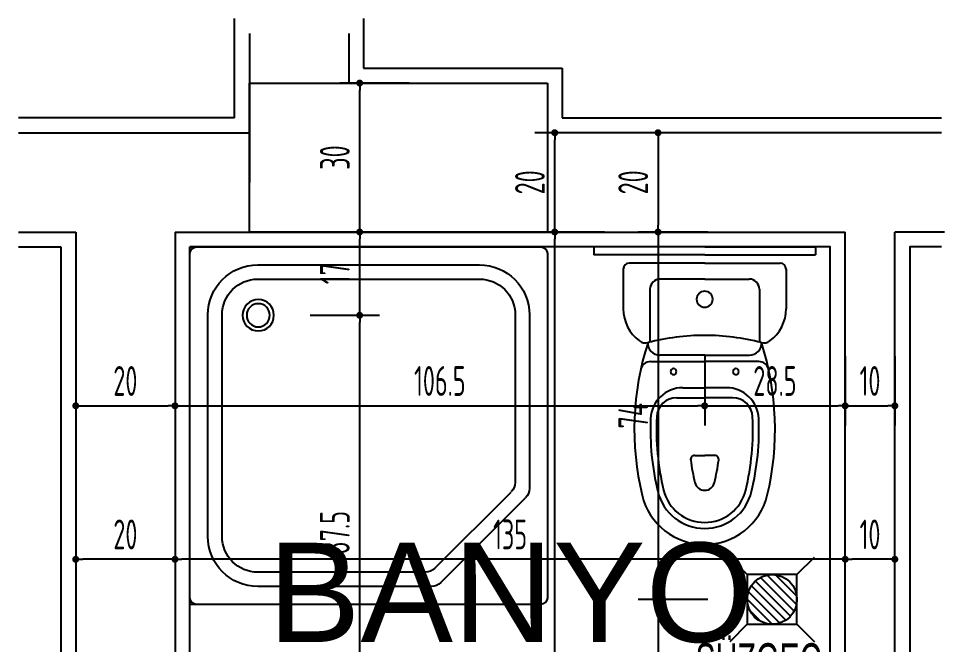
# Model space of a CAD drawing. Extents: x 41749 to 92598, y -24291 to 29432.
# Drawn here: x 89369 to 89835.3, y -23163 to -22847.8 of the extents above; entities that cross this region are included whole.
import ezdxf

# ---------------------------------------------------------------- set-up
doc = ezdxf.new("R2010")
doc.units = 0
doc.header["$MEASUREMENT"] = 0
doc.header["$PDMODE"] = 3
doc.layers.get('0').update_dxf_attribs({"linetype": 'CONTINUOUS'})
doc.layers.get('Defpoints').update_dxf_attribs({"linetype": 'CONTINUOUS'})
for name, color, linetype in [('DUVAR', 6, 'CONTINUOUS'), ('İÇ ÖLÇÜ', 95, 'CONTINUOUS'), ('KOLON', 5, 'CONTINUOUS'), ('MAHAL', 21, 'CONTINUOUS'), ('SıVA', 7, 'CONTINUOUS'), ('TEFRIS', 12, 'CONTINUOUS'), ('tefriş', 12, 'CONTINUOUS'), ('YAZI', 7, 'CONTINUOUS')]:
    doc.layers.add(name, color=color, linetype=linetype)
doc.styles.add('mahal', font='arial.ttf', dxfattribs={"height": 70})
doc.styles.add('OLCU', font='isocpeur.ttf', dxfattribs={"width": 0.59})
doc.dimstyles.new('OLCU3', dxfattribs={"dimscale": 0.5, "dimtxt": 30, "dimasz": 7, "dimexe": 20, "dimexo": 0, "dimgap": 10, "dimtad": 1, "dimdec": 4, "dimrnd": 0.5, "dimdsep": 46, "dimtxsty": 'OLCU', "dimblk1": 'DOT', "dimblk2": 'DOT', "dimsah": 1, "dimcen": 0.09, "dimclrt": 4, "dimadec": 0, "dimazin": 0, "dimtfac": 1, "dimtdec": 4, "dimtix": 1, "dimtmove": 2, "dimatfit": 3, "dimfxl": 0, "dimtolj": 1, "dimtzin": 0, "dimarcsym": 0})

# ---------------------------------------------------------------- blocks, each defined once
blk = doc.blocks.new('DOT')
at = {"color": 0, "linetype": 'ByBlock'}
blk.add_line((-0.5, 0), (-1, 0), dxfattribs=at)
at = {"color": 0, "linetype": 'ByBlock', "const_width": 0.5}
blk.add_lwpolyline([(-0.25, 0, 1), (0.25, 0, 1)], format="xyb", close=True, dxfattribs=at)
blk = doc.blocks.new('*D2674')
at = {"layer": 'Defpoints', "color": 0, "transparency": 16777216}
for p in [(89785.28, -23120.11), (89785.28, -23154.24), (89810.28, -23154.24)]:
    blk.add_point(p, dxfattribs=at)
at = {"layer": 'İÇ ÖLÇÜ', "color": 0, "lineweight": -2, "transparency": 16777216}
for p, q in [((89785.28, -23145.11), (89785.28, -23110.11)), ((89810.28, -23145.11), (89810.28, -23110.11)), ((89806.78, -23120.11), (89788.78, -23120.11))]:
    blk.add_line(p, q, dxfattribs=at)
at = {"layer": 'İÇ ÖLÇÜ', "color": 0, "lineweight": -2, "transparency": 16777216, "xscale": 3.5, "yscale": 3.5, "zscale": 3.5, "rotation": 180}
blk.add_blockref('DOT', (89785.28, -23120.11), dxfattribs=at)
at = {"layer": 'İÇ ÖLÇÜ', "color": 0, "lineweight": -2, "transparency": 16777216, "xscale": 3.5, "yscale": 3.5, "zscale": 3.5}
blk.add_blockref('DOT', (89810.28, -23120.11), dxfattribs=at)
at = {"layer": 'İÇ ÖLÇÜ', "color": 4, "transparency": 16777216, "insert": (89797.78, -23107.61), "char_height": 15, "attachment_point": 5, "style": 'OLCU'}
blk.add_mtext('\\A1;10', dxfattribs=at)
blk = doc.blocks.new('*D2675')
at = {"layer": 'Defpoints', "color": 0, "transparency": 16777216}
for p in [(89447.78, -23081.77), (89447.78, -23120.11), (89785.28, -23154.24)]:
    blk.add_point(p, dxfattribs=at)
at = {"layer": 'İÇ ÖLÇÜ', "color": 0, "lineweight": -2, "transparency": 16777216}
for p, q in [((89447.78, -23095.11), (89447.78, -23130.11)), ((89785.28, -23145.11), (89785.28, -23110.11)), ((89781.78, -23120.11), (89451.28, -23120.11))]:
    blk.add_line(p, q, dxfattribs=at)
at = {"layer": 'İÇ ÖLÇÜ', "color": 0, "lineweight": -2, "transparency": 16777216, "xscale": 3.5, "yscale": 3.5, "zscale": 3.5, "rotation": 180}
blk.add_blockref('DOT', (89447.78, -23120.11), dxfattribs=at)
at = {"layer": 'İÇ ÖLÇÜ', "color": 0, "lineweight": -2, "transparency": 16777216, "xscale": 3.5, "yscale": 3.5, "zscale": 3.5}
blk.add_blockref('DOT', (89785.28, -23120.11), dxfattribs=at)
at = {"layer": 'İÇ ÖLÇÜ', "color": 4, "transparency": 16777216, "insert": (89616.53, -23107.61), "char_height": 15, "attachment_point": 5, "style": 'OLCU'}
blk.add_mtext('\\A1;135', dxfattribs=at)
blk = doc.blocks.new('*D2676')
at = {"layer": 'Defpoints', "color": 0, "transparency": 16777216}
for p in [(89397.78, -23046), (89447.78, -23081.77), (89397.78, -23120.11)]:
    blk.add_point(p, dxfattribs=at)
at = {"layer": 'İÇ ÖLÇÜ', "color": 0, "lineweight": -2, "transparency": 16777216}
for p, q in [((89397.78, -23095.11), (89397.78, -23130.11)), ((89447.78, -23095.11), (89447.78, -23130.11)), ((89444.28, -23120.11), (89401.28, -23120.11))]:
    blk.add_line(p, q, dxfattribs=at)
at = {"layer": 'İÇ ÖLÇÜ', "color": 0, "lineweight": -2, "transparency": 16777216, "xscale": 3.5, "yscale": 3.5, "zscale": 3.5, "rotation": 180}
blk.add_blockref('DOT', (89397.78, -23120.11), dxfattribs=at)
at = {"layer": 'İÇ ÖLÇÜ', "color": 0, "lineweight": -2, "transparency": 16777216, "xscale": 3.5, "yscale": 3.5, "zscale": 3.5}
blk.add_blockref('DOT', (89447.78, -23120.11), dxfattribs=at)
at = {"layer": 'İÇ ÖLÇÜ', "color": 4, "transparency": 16777216, "insert": (89422.78, -23107.61), "char_height": 15, "attachment_point": 5, "style": 'OLCU'}
blk.add_mtext('\\A1;20', dxfattribs=at)
blk = doc.blocks.new('d3')
at = {"layer": 'tefriş', "linetype": 'Continuous'}
for p, q in [((142185.37, 92449.76), (142106.87, 92449.76)), ((142106.87, 92449.76), (142106.87, 92371.26)), ((142186.87, 92371.26), (142186.87, 92448.26)), ((142160.92, 92445.76), (142122.07, 92445.76)), ((142163.04, 92444.88), (142181.99, 92425.93)), ((142159.59, 92442.56), (142122.07, 92442.56)), ((142161.71, 92441.68), (142178.79, 92424.61)), ((142110.87, 92434.56), (142110.87, 92384.96)), ((142114.07, 92434.56), (142114.07, 92384.96)), ((142182.87, 92384.96), (142182.87, 92423.81)), ((142179.67, 92384.96), (142179.67, 92422.48)), ((142122.07, 92376.96), (142171.67, 92376.96)), ((142122.07, 92373.76), (142171.67, 92373.76)), ((142108.37, 92369.76), (142185.37, 92369.76))]:
    blk.add_line(p, q, dxfattribs=at)
for radius in [3.5, 2.6]:
    blk.add_circle((142122.17, 92385.06), radius, dxfattribs=at)
for centre, radius, start, end in [((142108.37, 92448.26), 1.5, 90, 180), ((142185.37, 92448.26), 1.5, 0, 90), ((142122.07, 92434.56), 11.2, 90, 180), ((142160.92, 92442.76), 3, 45, 90), ((142122.07, 92434.56), 8, 90, 180), ((142159.59, 92439.56), 3, 45, 90), ((142179.87, 92423.81), 3, 0, 45), ((142176.67, 92422.48), 3, 0, 45), ((142122.07, 92384.96), 11.2, 180, 270), ((142122.07, 92384.96), 8, 180, 270), ((142171.67, 92384.96), 8, 270, 0), ((142171.67, 92384.96), 11.2, 270, 0), ((142108.37, 92371.26), 1.5, 180, 270), ((142185.37, 92371.26), 1.5, 270, 0)]:
    blk.add_arc(centre, radius, start, end, dxfattribs=at)
blk = doc.blocks.new('klz1')
at = {"layer": 'tefriş', "linetype": 'Continuous'}
for p, q in [((137402.96, 93241.87), (137375.4, 93241.87)), ((137375.4, 93241.87), (137375.4, 93239.87)), ((137402.96, 93239.87), (137375.4, 93239.87)), ((137402.96, 93241.87), (137430.52, 93241.87)), ((137402.96, 93239.87), (137430.52, 93239.87)), ((137430.52, 93241.87), (137430.52, 93239.87)), ((137402.96, 93237.87), (137384.21, 93237.87)), ((137402.96, 93237.87), (137421.71, 93237.87)), ((137382.71, 93236.37), (137382.71, 93226.52)), ((137423.21, 93236.37), (137423.21, 93226.52)), ((137402.96, 93233.87), (137391.86, 93233.87)), ((137402.96, 93233.87), (137414.06, 93233.87)), ((137389.36, 93231.37), (137389.36, 93218.21)), ((137416.56, 93231.37), (137416.56, 93218.21)), ((137402.96, 93214.99), (137391.79, 93214.99)), ((137402.96, 93214.99), (137414.13, 93214.99)), ((137389.5, 93213.37), (137402.96, 93213.37)), ((137416.41, 93213.37), (137402.96, 93213.37)), ((137397.51, 93206.87), (137402.96, 93206.87)), ((137408.41, 93206.87), (137402.96, 93206.87)), ((137396.03, 93204.37), (137402.96, 93204.37)), ((137409.89, 93204.37), (137402.96, 93204.37)), ((137400.47, 93190.01), (137402.96, 93190.01)), ((137405.45, 93190.01), (137402.96, 93190.01))]:
    blk.add_line(p, q, dxfattribs=at)
for centre, radius, start, end in [((137384.21, 93236.37), 1.5, 90, 180), ((137421.71, 93236.37), 1.5, 0, 90), ((137391.86, 93231.37), 2.5, 90, 180), ((137414.06, 93231.37), 2.5, 0, 90), ((137402.96, 93228.87), 2, 90, 270), ((137402.96, 93228.87), 2, 270, 90), ((137392.71, 93226.52), 10, 180, 233.367), ((137413.21, 93226.52), 10, 306.633, 0), ((137402.96, 93163.59), 56.29, 90, 104.5064), ((137402.96, 93163.59), 56.29, 75.4936, 90), ((137455.46, 93196.51), 70, 162.0548, 193.5362), ((137388.23, 93220.5), 2.5, 233.367, 284.5064), ((137391.79, 93217.99), 3, 178.6368, 270), ((137414.13, 93217.99), 3, 270, 1.3632), ((137350.46, 93196.51), 70, 346.4638, 17.9452), ((137417.68, 93220.5), 2.5, 255.4936, 306.633), ((137389.5, 93210.87), 2.5, 90, 167.7163), ((137416.41, 93210.87), 2.5, 12.2837, 90), ((137395.21, 93210.87), 0.75, 0, 180), ((137395.21, 93210.87), 0.75, 180, 0), ((137410.71, 93210.87), 0.75, 0, 180), ((137410.71, 93210.87), 0.75, 180, 0), ((137397.51, 93198.87), 8, 90, 177.6672), ((137408.41, 93198.87), 8, 2.3328, 90), ((137396.03, 93199.37), 5, 90, 177.2441), ((137409.89, 93199.37), 5, 2.7559, 90), ((137455.46, 93196.51), 66, 177.6672, 193.5362), ((137455.46, 93196.51), 64.5, 177.2441, 193.5362), ((137350.46, 93196.51), 64.5, 346.4638, 2.7559), ((137350.46, 93196.51), 66, 346.4638, 2.3328), ((137400.47, 93189.01), 1, 90, 187.7658), ((137405.45, 93189.01), 1, 352.2342, 90), ((137455.46, 93196.51), 56.5, 187.7658, 193.5362), ((137350.46, 93196.51), 56.5, 346.4638, 352.2342), ((137402.96, 93183.87), 2.5, 193.5362, 270), ((137402.96, 93183.87), 2.5, 270, 346.4638), ((137402.96, 93183.87), 16, 193.5362, 270), ((137402.96, 93183.87), 12, 193.5362, 270), ((137402.96, 93183.87), 10.5, 193.5362, 270), ((137402.96, 93183.87), 10.5, 270, 346.4638), ((137402.96, 93183.87), 12, 270, 346.4638), ((137402.96, 93183.87), 16, 270, 346.4638)]:
    blk.add_arc(centre, radius, start, end, dxfattribs=at)
blk = doc.blocks.new('*D2709')
at = {"layer": 'Defpoints', "color": 0, "transparency": 16777216}
for p in [(89397.78, -23023.75), (89447.78, -23023.75), (89447.78, -23042.84)]:
    blk.add_point(p, dxfattribs=at)
at = {"layer": 'İÇ ÖLÇÜ', "color": 0, "lineweight": -2, "transparency": 16777216}
for p, q in [((89397.78, -23023.75), (89397.78, -23052.84)), ((89447.78, -23023.75), (89447.78, -23052.84)), ((89401.28, -23042.84), (89444.28, -23042.84))]:
    blk.add_line(p, q, dxfattribs=at)
at = {"layer": 'İÇ ÖLÇÜ', "color": 0, "lineweight": -2, "transparency": 16777216, "xscale": 3.5, "yscale": 3.5, "zscale": 3.5, "rotation": 180}
blk.add_blockref('DOT', (89397.78, -23042.84), dxfattribs=at)
at = {"layer": 'İÇ ÖLÇÜ', "color": 0, "lineweight": -2, "transparency": 16777216, "xscale": 3.5, "yscale": 3.5, "zscale": 3.5}
blk.add_blockref('DOT', (89447.78, -23042.84), dxfattribs=at)
at = {"layer": 'İÇ ÖLÇÜ', "color": 4, "transparency": 16777216, "insert": (89422.78, -23030.34), "char_height": 15, "attachment_point": 5, "style": 'OLCU'}
blk.add_mtext('\\A1;20', dxfattribs=at)
blk = doc.blocks.new('*D2710')
at = {"layer": 'Defpoints', "color": 0, "transparency": 16777216}
for p in [(89714.52, -22989.17), (89447.78, -23023.75), (89714.52, -23042.84)]:
    blk.add_point(p, dxfattribs=at)
at = {"layer": 'İÇ ÖLÇÜ', "color": 0, "lineweight": -2, "transparency": 16777216}
for p, q in [((89714.52, -23017.84), (89714.52, -23052.84)), ((89447.78, -23023.75), (89447.78, -23052.84)), ((89451.28, -23042.84), (89711.02, -23042.84))]:
    blk.add_line(p, q, dxfattribs=at)
at = {"layer": 'İÇ ÖLÇÜ', "color": 0, "lineweight": -2, "transparency": 16777216, "xscale": 3.5, "yscale": 3.5, "zscale": 3.5, "rotation": 180}
blk.add_blockref('DOT', (89447.78, -23042.84), dxfattribs=at)
at = {"layer": 'İÇ ÖLÇÜ', "color": 0, "lineweight": -2, "transparency": 16777216, "xscale": 3.5, "yscale": 3.5, "zscale": 3.5}
blk.add_blockref('DOT', (89714.52, -23042.84), dxfattribs=at)
at = {"layer": 'İÇ ÖLÇÜ', "color": 4, "transparency": 16777216, "insert": (89581.15, -23030.34), "char_height": 15, "attachment_point": 5, "style": 'OLCU'}
blk.add_mtext('\\A1;106.5', dxfattribs=at)
blk = doc.blocks.new('*D2711')
at = {"layer": 'Defpoints', "color": 0, "transparency": 16777216}
for p in [(89714.52, -22989.17), (89785.28, -23001.17), (89785.28, -23042.84)]:
    blk.add_point(p, dxfattribs=at)
at = {"layer": 'İÇ ÖLÇÜ', "color": 0, "lineweight": -2, "transparency": 16777216}
for p, q in [((89714.52, -23017.84), (89714.52, -23052.84)), ((89785.28, -23017.84), (89785.28, -23052.84)), ((89718.02, -23042.84), (89781.78, -23042.84))]:
    blk.add_line(p, q, dxfattribs=at)
at = {"layer": 'İÇ ÖLÇÜ', "color": 0, "lineweight": -2, "transparency": 16777216, "xscale": 3.5, "yscale": 3.5, "zscale": 3.5, "rotation": 180}
blk.add_blockref('DOT', (89714.52, -23042.84), dxfattribs=at)
at = {"layer": 'İÇ ÖLÇÜ', "color": 0, "lineweight": -2, "transparency": 16777216, "xscale": 3.5, "yscale": 3.5, "zscale": 3.5}
blk.add_blockref('DOT', (89785.28, -23042.84), dxfattribs=at)
at = {"layer": 'İÇ ÖLÇÜ', "color": 4, "transparency": 16777216, "insert": (89749.9, -23030.34), "char_height": 15, "attachment_point": 5, "style": 'OLCU'}
blk.add_mtext('\\A1;28.5', dxfattribs=at)
blk = doc.blocks.new('*D2712')
at = {"layer": 'Defpoints', "color": 0, "transparency": 16777216}
for p in [(89785.28, -23001.17), (89810.28, -23001.17), (89810.28, -23042.84)]:
    blk.add_point(p, dxfattribs=at)
at = {"layer": 'İÇ ÖLÇÜ', "color": 0, "lineweight": -2, "transparency": 16777216}
for p, q in [((89785.28, -23017.84), (89785.28, -23052.84)), ((89810.28, -23017.84), (89810.28, -23052.84)), ((89788.78, -23042.84), (89806.78, -23042.84))]:
    blk.add_line(p, q, dxfattribs=at)
at = {"layer": 'İÇ ÖLÇÜ', "color": 0, "lineweight": -2, "transparency": 16777216, "xscale": 3.5, "yscale": 3.5, "zscale": 3.5, "rotation": 180}
blk.add_blockref('DOT', (89785.28, -23042.84), dxfattribs=at)
at = {"layer": 'İÇ ÖLÇÜ', "color": 0, "lineweight": -2, "transparency": 16777216, "xscale": 3.5, "yscale": 3.5, "zscale": 3.5}
blk.add_blockref('DOT', (89810.28, -23042.84), dxfattribs=at)
at = {"layer": 'İÇ ÖLÇÜ', "color": 4, "transparency": 16777216, "insert": (89797.78, -23030.34), "char_height": 15, "attachment_point": 5, "style": 'OLCU'}
blk.add_mtext('\\A1;10', dxfattribs=at)
blk = doc.blocks.new('*D2714')
at = {"layer": 'Defpoints', "color": 0, "transparency": 16777216}
for p in [(89639.01, -22955.35), (89686.93, -22955.35), (89613.46, -23417.85)]:
    blk.add_point(p, dxfattribs=at)
at = {"layer": 'İÇ ÖLÇÜ', "color": 0, "lineweight": -2, "transparency": 16777216}
for p, q in [((89664.01, -22955.35), (89629.01, -22955.35)), ((89639.01, -23414.35), (89639.01, -22958.85)), ((89614.01, -23417.85), (89649.01, -23417.85))]:
    blk.add_line(p, q, dxfattribs=at)
at = {"layer": 'İÇ ÖLÇÜ', "color": 0, "lineweight": -2, "transparency": 16777216, "xscale": 3.5, "yscale": 3.5, "zscale": 3.5}
for p, rotation in [((89639.01, -22955.35), 90), ((89639.01, -23417.85), 270)]:
    blk.add_blockref('DOT', p, dxfattribs=dict(at, rotation=rotation))
at = {"layer": 'İÇ ÖLÇÜ', "color": 4, "transparency": 16777216, "insert": (89626.51, -23186.6), "char_height": 15, "attachment_point": 5, "rotation": 90, "style": 'OLCU'}
blk.add_mtext('\\A1;185', dxfattribs=at)
blk = doc.blocks.new('*D2715')
at = {"layer": 'Defpoints', "color": 0, "transparency": 16777216}
for p in [(89639.01, -22905.35), (89686.93, -22905.35), (89686.93, -22955.35)]:
    blk.add_point(p, dxfattribs=at)
at = {"layer": 'İÇ ÖLÇÜ', "color": 0, "lineweight": -2, "transparency": 16777216}
for p, q in [((89664.01, -22905.35), (89629.01, -22905.35)), ((89639.01, -22951.85), (89639.01, -22908.85)), ((89664.01, -22955.35), (89629.01, -22955.35))]:
    blk.add_line(p, q, dxfattribs=at)
at = {"layer": 'İÇ ÖLÇÜ', "color": 0, "lineweight": -2, "transparency": 16777216, "xscale": 3.5, "yscale": 3.5, "zscale": 3.5}
for p, rotation in [((89639.01, -22905.35), 90), ((89639.01, -22955.35), 270)]:
    blk.add_blockref('DOT', p, dxfattribs=dict(at, rotation=rotation))
at = {"layer": 'İÇ ÖLÇÜ', "color": 4, "transparency": 16777216, "insert": (89626.51, -22930.35), "char_height": 15, "attachment_point": 5, "rotation": 90, "style": 'OLCU'}
blk.add_mtext('\\A1;20', dxfattribs=at)
blk = doc.blocks.new('*D2716')
at = {"layer": 'Defpoints', "color": 0, "transparency": 16777216}
for p in [(89742.94, -22905.35), (89691.04, -22955.35), (89742.94, -22955.35)]:
    blk.add_point(p, dxfattribs=at)
at = {"layer": 'İÇ ÖLÇÜ', "color": 0, "lineweight": -2, "transparency": 16777216}
for p, q in [((89716.04, -22905.35), (89681.04, -22905.35)), ((89691.04, -22908.85), (89691.04, -22951.85)), ((89716.04, -22955.35), (89681.04, -22955.35))]:
    blk.add_line(p, q, dxfattribs=at)
at = {"layer": 'İÇ ÖLÇÜ', "color": 0, "lineweight": -2, "transparency": 16777216, "xscale": 3.5, "yscale": 3.5, "zscale": 3.5}
for p, rotation in [((89691.04, -22905.35), 90), ((89691.04, -22955.35), 270)]:
    blk.add_blockref('DOT', p, dxfattribs=dict(at, rotation=rotation))
at = {"layer": 'İÇ ÖLÇÜ', "color": 4, "transparency": 16777216, "insert": (89678.54, -22930.35), "char_height": 15, "attachment_point": 5, "rotation": 90, "style": 'OLCU'}
blk.add_mtext('\\A1;20', dxfattribs=at)
blk = doc.blocks.new('*D2717')
at = {"layer": 'Defpoints', "color": 0, "transparency": 16777216}
for p in [(89742.94, -22955.35), (89691.04, -23140.34), (89748.49, -23140.34)]:
    blk.add_point(p, dxfattribs=at)
at = {"layer": 'İÇ ÖLÇÜ', "color": 0, "lineweight": -2, "transparency": 16777216}
for p, q in [((89716.04, -22955.35), (89681.04, -22955.35)), ((89691.04, -22958.85), (89691.04, -23136.84)), ((89716.04, -23140.34), (89681.04, -23140.34))]:
    blk.add_line(p, q, dxfattribs=at)
at = {"layer": 'İÇ ÖLÇÜ', "color": 0, "lineweight": -2, "transparency": 16777216, "xscale": 3.5, "yscale": 3.5, "zscale": 3.5}
for p, rotation in [((89691.04, -22955.35), 90), ((89691.04, -23140.34), 270)]:
    blk.add_blockref('DOT', p, dxfattribs=dict(at, rotation=rotation))
at = {"layer": 'İÇ ÖLÇÜ', "color": 4, "transparency": 16777216, "insert": (89678.54, -23047.84), "char_height": 15, "attachment_point": 5, "rotation": 90, "style": 'OLCU'}
blk.add_mtext('\\A1;74', dxfattribs=at)
blk = doc.blocks.new('*D2718')
at = {"layer": 'Defpoints', "color": 0, "transparency": 16777216}
for p in [(89748.49, -23140.34), (89691.04, -23205.34), (89797.78, -23205.34)]:
    blk.add_point(p, dxfattribs=at)
at = {"layer": 'İÇ ÖLÇÜ', "color": 0, "lineweight": -2, "transparency": 16777216}
for p, q in [((89716.04, -23140.34), (89681.04, -23140.34)), ((89691.04, -23143.84), (89691.04, -23201.84)), ((89716.04, -23205.34), (89681.04, -23205.34))]:
    blk.add_line(p, q, dxfattribs=at)
at = {"layer": 'İÇ ÖLÇÜ', "color": 0, "lineweight": -2, "transparency": 16777216, "xscale": 3.5, "yscale": 3.5, "zscale": 3.5}
for p, rotation in [((89691.04, -23140.34), 90), ((89691.04, -23205.34), 270)]:
    blk.add_blockref('DOT', p, dxfattribs=dict(at, rotation=rotation))
at = {"layer": 'İÇ ÖLÇÜ', "color": 4, "transparency": 16777216, "insert": (89678.54, -23172.84), "char_height": 15, "attachment_point": 5, "rotation": 90, "style": 'OLCU'}
blk.add_mtext('\\A1;26', dxfattribs=at)
blk = doc.blocks.new('*D2724')
at = {"layer": 'Defpoints', "color": 0, "transparency": 16777216}
for p in [(89489.71, -22997.27), (89540.77, -22997.27), (89455.28, -23216.26)]:
    blk.add_point(p, dxfattribs=at)
at = {"layer": 'İÇ ÖLÇÜ', "color": 0, "lineweight": -2, "transparency": 16777216}
for p, q in [((89515.77, -22997.27), (89550.77, -22997.27)), ((89540.77, -23212.76), (89540.77, -23000.77)), ((89515.77, -23216.26), (89550.77, -23216.26))]:
    blk.add_line(p, q, dxfattribs=at)
at = {"layer": 'İÇ ÖLÇÜ', "color": 0, "lineweight": -2, "transparency": 16777216, "xscale": 3.5, "yscale": 3.5, "zscale": 3.5}
for p, rotation in [((89540.77, -22997.27), 90), ((89540.77, -23216.26), 270)]:
    blk.add_blockref('DOT', p, dxfattribs=dict(at, rotation=rotation))
at = {"layer": 'İÇ ÖLÇÜ', "color": 4, "transparency": 16777216, "insert": (89528.27, -23106.77), "char_height": 15, "attachment_point": 5, "rotation": 90, "style": 'OLCU'}
blk.add_mtext('\\A1;87.5', dxfattribs=at)
blk = doc.blocks.new('*D2725')
at = {"layer": 'Defpoints', "color": 0, "transparency": 16777216}
for p in [(89508.25, -22955.35), (89540.77, -22955.35), (89489.71, -22997.27)]:
    blk.add_point(p, dxfattribs=at)
at = {"layer": 'İÇ ÖLÇÜ', "color": 0, "lineweight": -2, "transparency": 16777216}
for p, q in [((89515.77, -22955.35), (89550.77, -22955.35)), ((89540.77, -22993.77), (89540.77, -22958.85)), ((89515.77, -22997.27), (89550.77, -22997.27))]:
    blk.add_line(p, q, dxfattribs=at)
at = {"layer": 'İÇ ÖLÇÜ', "color": 0, "lineweight": -2, "transparency": 16777216, "xscale": 3.5, "yscale": 3.5, "zscale": 3.5}
for p, rotation in [((89540.77, -22955.35), 90), ((89540.77, -22997.27), 270)]:
    blk.add_blockref('DOT', p, dxfattribs=dict(at, rotation=rotation))
at = {"layer": 'İÇ ÖLÇÜ', "color": 4, "transparency": 16777216, "insert": (89528.27, -22976.31), "char_height": 15, "attachment_point": 5, "rotation": 90, "style": 'OLCU'}
blk.add_mtext('\\A1;17', dxfattribs=at)
blk = doc.blocks.new('*D2726')
at = {"layer": 'Defpoints', "color": 0, "transparency": 16777216}
for p in [(89540.77, -22880.35), (89611.1, -22880.35), (89508.25, -22955.35)]:
    blk.add_point(p, dxfattribs=at)
at = {"layer": 'İÇ ÖLÇÜ', "color": 0, "lineweight": -2, "transparency": 16777216}
for p, q in [((89565.77, -22880.35), (89530.77, -22880.35)), ((89540.77, -22951.85), (89540.77, -22883.85)), ((89515.77, -22955.35), (89550.77, -22955.35))]:
    blk.add_line(p, q, dxfattribs=at)
at = {"layer": 'İÇ ÖLÇÜ', "color": 0, "lineweight": -2, "transparency": 16777216, "xscale": 3.5, "yscale": 3.5, "zscale": 3.5}
for p, rotation in [((89540.77, -22880.35), 90), ((89540.77, -22955.35), 270)]:
    blk.add_blockref('DOT', p, dxfattribs=dict(at, rotation=rotation))
at = {"layer": 'İÇ ÖLÇÜ', "color": 4, "transparency": 16777216, "insert": (89528.27, -22917.85), "char_height": 15, "attachment_point": 5, "rotation": 90, "style": 'OLCU'}
blk.add_mtext('\\A1;30', dxfattribs=at)

msp = doc.modelspace()

# ---------------------------------------------------------------- hatches: boundary and pattern name
at = {"layer": 'tefriş', "linetype": 'Continuous'}
h = msp.add_hatch(dxfattribs=at)
h.set_pattern_fill('ANSI31', color=256, scale=25, style=0)
h.set_pattern_definition([(315, (-32710.5163, -39370.6765), (-2.20970869, -2.20970869), [])])
h.paths.add_polyline_path([(89760.98707, -23140.33896, 1), (89735.98707, -23140.33896, 1)])

# ---------------------------------------------------------------- linework, layer by layer
at = {"layer": 'DUVAR'}
for p, q in [((89485.28156, -22855.3473), (89485.28156, -22880.3473)), ((89535.28156, -22855.3473), (89535.28156, -22880.3473)), ((89368.96846, -22905.3473), (89397.78156, -22905.3473)), ((89372.78156, -22905.3473), (89485.28156, -22905.3473)), ((89833.73328, -22905.3473), (89635.28156, -22905.3473)), ((89368.96846, -22955.3473), (89397.78156, -22955.3473)), ((89397.78156, -22955.3473), (89397.78156, -23455.34731)), ((89447.78156, -22955.3473), (89447.78156, -23417.8473)), ((89447.78156, -22955.3473), (89785.28156, -22955.3473)), ((89785.28156, -23205.3473), (89785.28156, -22955.3473)), ((89835.28156, -22955.3473), (89810.28156, -22955.3473)), ((89810.28156, -23205.3473), (89810.28156, -22955.3473)), ((89833.73328, -22955.3473), (89820.54722, -22955.3473))]:
    msp.add_line(p, q, dxfattribs=at)
at = {"layer": 'KOLON'}
for p, q in [((89485.28156, -22880.3473), (89485.28156, -22930.3473)), ((89485.28156, -22955.3473), (89485.28156, -22880.3473)), ((89485.28156, -22880.3473), (89635.28156, -22880.3473)), ((89635.28156, -22880.3473), (89635.28156, -22955.3473)), ((89635.28156, -22955.3473), (89485.28156, -22955.3473))]:
    msp.add_line(p, q, dxfattribs=at)
at = {"layer": 'SıVA'}
for p, q in [((89477.78156, -22897.8473), (89477.78156, -22847.8473)), ((89542.78156, -22847.8473), (89542.78156, -22872.8473)), ((89542.78156, -22872.8473), (89642.78156, -22872.8473)), ((89642.78156, -22872.8473), (89642.78156, -22897.8473)), ((89372.78156, -22897.8473), (89368.96846, -22897.8473)), ((89477.78156, -22897.8473), (89372.78156, -22897.8473)), ((89642.78156, -22897.8473), (89833.73328, -22897.8473)), ((89368.96846, -22962.8473), (89390.28156, -22962.8473)), ((89390.28156, -22962.8473), (89390.28156, -23447.84731)), ((89455.28156, -23410.3473), (89455.28156, -22962.8473)), ((89455.28156, -22962.8473), (89492.78156, -22962.8473))]:
    msp.add_line(p, q, dxfattribs=at)
msp.add_lwpolyline([(89833.73328, -22962.8473), (89822.78156, -22962.8473), (89817.78156, -22962.8473), (89817.78156, -23212.8388), (89777.78156, -23212.8388), (89777.78156, -22962.8473), (89455.28156, -22962.8473)], dxfattribs=at)
at = {"layer": 'tefriş', "linetype": 'Continuous'}
for p, q in [((89735.98707, -23127.83896), (89727.14824, -23119.00013)), ((89760.98707, -23127.83896), (89769.82591, -23119.00013)), ((89735.98707, -23152.83896), (89727.14824, -23161.6778)), ((89760.98707, -23152.83896), (89769.82591, -23161.6778))]:
    msp.add_line(p, q, dxfattribs=at)
msp.add_lwpolyline([(89735.98707, -23152.83896), (89760.98707, -23152.83896), (89760.98707, -23127.83896), (89735.98707, -23127.83896), (89735.98707, -23152.83896)], dxfattribs=at)
msp.add_circle((89748.48707, -23140.33896), 12.5, dxfattribs=at)

# ---------------------------------------------------------------- block references
at = {"layer": 'TEFRIS', "xscale": 2.024999999994179, "yscale": 2.024999999994179, "zscale": 2.024999999994179}
msp.add_blockref('klz1', (-188526.47564, -211777.63974), dxfattribs=at)
at = {"layer": 'tefriş', "xscale": -2.250000000058208, "yscale": 2.250000000021828, "zscale": 2.25, "rotation": 180}
msp.add_blockref('d3', (-230285.16812, 184869.11646), dxfattribs=at)

# ---------------------------------------------------------------- texts
at = {"layer": 'MAHAL', "insert": (89616.86092, -23172.45705), "char_height": 50, "width": 795.74, "attachment_point": 5, "style": 'mahal'}
msp.add_mtext('BANYO\\P{\\H0.75x; 2.80m²}', dxfattribs=at)
at = {"layer": 'YAZI', "insert": (89741.59943, -23174.48002), "char_height": 18.48, "width": 321.563088, "attachment_point": 5, "style": 'OLCU'}
msp.add_mtext('{\\fArial|b0|i0|c162|p34;SÜZGEÇ}', dxfattribs=at)

# ---------------------------------------------------------------- dimensions: what is measured, and where the dimension line sits
at = {"layer": 'İÇ ÖLÇÜ'}
for base, p1, p2, picture, middle in [((89540.76823, -22880.3473), (89508.25412, -22955.3473), (89611.09857, -22880.3473), '*D2726', (89528.26823, -22917.8473)), ((89639.01191, -22905.3473), (89686.93395, -22955.3473), (89686.93395, -22905.3473), '*D2715', (89626.51191, -22930.3473)), ((89691.04023, -22955.3473), (89742.94495, -22905.3473), (89742.94495, -22955.3473), '*D2716', (89678.54023, -22930.3473)), ((89540.76823, -22955.3473), (89489.70656, -22997.2723), (89508.25412, -22955.3473), '*D2725', (89528.26823, -22976.3098)), ((89639.01191, -22955.3473), (89613.46224, -23417.8473), (89686.93395, -22955.3473), '*D2714', (89626.51191, -23186.5973)), ((89691.04023, -23140.33896), (89742.94495, -22955.3473), (89748.48707, -23140.33896), '*D2717', (89678.54023, -23047.84313)), ((89540.76823, -22997.2723), (89455.28156, -23216.25923), (89489.70656, -22997.2723), '*D2724', (89528.26823, -23106.76576)), ((89691.04023, -23205.3388), (89748.48707, -23140.33896), (89797.78147, -23205.3388), '*D2718', (89678.54023, -23172.83888))]:
    dim = msp.add_linear_dim(base=base, p1=p1, p2=p2, angle=90, dimstyle='OLCU3', override={"dimlfac": 0.4}, dxfattribs=at)
    dim.commit()
    dim.dimension.update_dxf_attribs({"geometry": picture, "text_midpoint": middle})
for base, p1, p2, picture, middle in [((89714.51627, -23042.83549), (89447.78156, -23023.75269), (89714.51627, -22989.1723), '*D2710', (89581.14892, -23030.33549)), ((89785.28156, -23042.83549), (89714.51627, -22989.1723), (89785.28156, -23001.1713), '*D2711', (89749.89892, -23030.33549)), ((89810.28156, -23042.83549), (89785.28156, -23001.1713), (89810.28156, -23001.1713), '*D2712', (89797.78156, -23030.33549)), ((89447.78156, -23042.83549), (89397.78156, -23023.75269), (89447.78156, -23023.75269), '*D2709', (89422.78156, -23030.33549)), ((89397.78156, -23120.11191), (89447.78156, -23081.77254), (89397.78156, -23045.99552), '*D2676', (89422.78156, -23107.61191)), ((89447.78156, -23120.11191), (89785.28156, -23154.23622), (89447.78156, -23081.77254), '*D2675', (89616.53156, -23107.61191)), ((89785.28156, -23120.11191), (89810.28156, -23154.23622), (89785.28156, -23154.23622), '*D2674', (89797.78156, -23107.61191))]:
    dim = msp.add_linear_dim(base=base, p1=p1, p2=p2, dimstyle='OLCU3', override={"dimlfac": 0.4}, dxfattribs=at)
    dim.commit()
    dim.dimension.update_dxf_attribs({"geometry": picture, "text_midpoint": middle})

doc.saveas('drawing.dxf')
